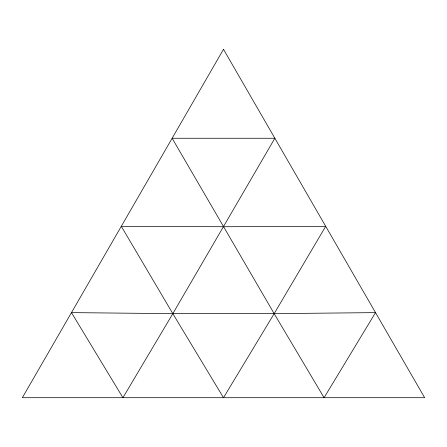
<?xml version="1.0" encoding="UTF-8"?>
<svg xmlns="http://www.w3.org/2000/svg" width="447" height="447" viewBox="0 0 447 447"><rect width="100%" height="100%" fill="white"/><g stroke="black" fill="none" stroke-linecap="round" stroke-linejoin="round"><path stroke-width="0.67" d="M223.5 49.299L22.35 397.701L424.65 397.701L223.5 49.299M274.86 138.257L172.827 313.649L122.925 397.701L71.475 312.615L172.827 313.649L274.173 313.649L375.525 312.615L324.075 397.701L274.173 313.649L172.14 138.257L274.86 138.257M325.701 226.316L274.173 313.649L223.5 397.701L172.827 313.649L121.299 226.316L223.5 226.735L325.701 226.316"/></g></svg>
